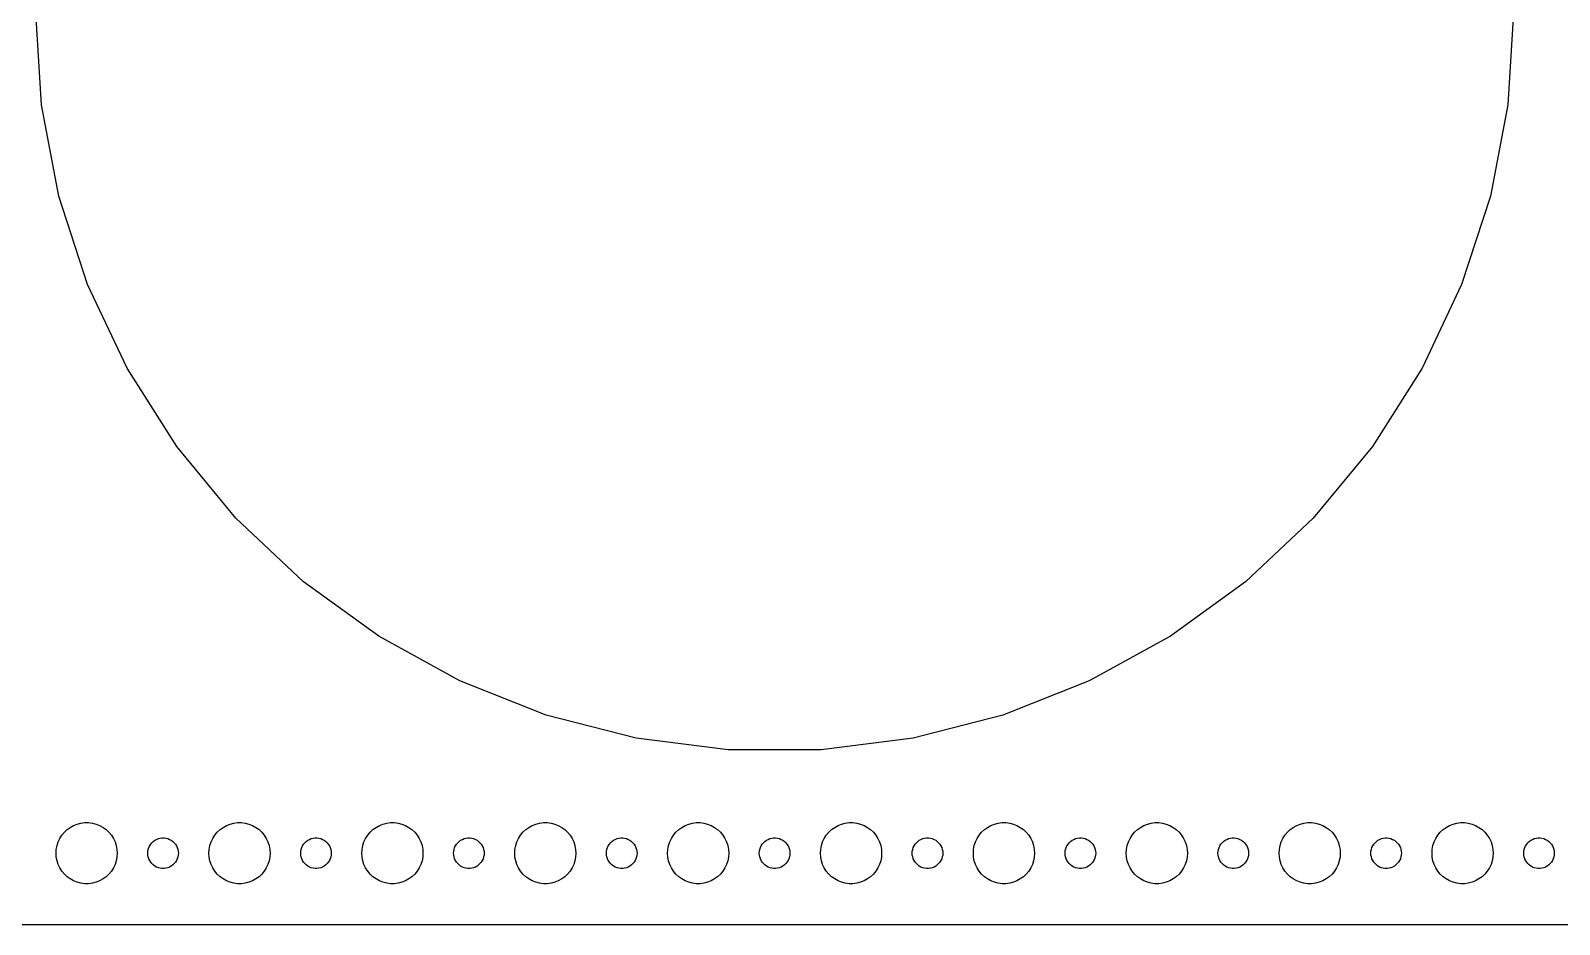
# Model space of a CAD drawing. Header units: metres. Extents: x -240 to 240, y -89 to 89.
# Drawn here: x -73 to 77, y -89.5 to -1.8 of the extents above; entities that cross this region are included whole.
import ezdxf

# ---------------------------------------------------------------- set-up
doc = ezdxf.new("R2010")
doc.units = ezdxf.units.M

msp = doc.modelspace()

# ---------------------------------------------------------------- linework, layer by layer
for p, q in [((-71.9283, -9.08665), (-72.5, 0)), ((72.5, 0), (71.9283, -9.08665)), ((-70.2223, -18.03), (-71.9283, -9.08665)), ((71.9283, -9.08665), (70.2223, -18.03)), ((-67.4088, -26.689), (-70.2223, -18.03)), ((70.2223, -18.03), (67.4088, -26.689)), ((-63.5322, -34.9271), (-67.4088, -26.689)), ((67.4088, -26.689), (63.5322, -34.9271)), ((-58.6537, -42.6144), (-63.5322, -34.9271)), ((63.5322, -34.9271), (58.6537, -42.6144)), ((-52.8502, -49.6297), (-58.6537, -42.6144)), ((58.6537, -42.6144), (52.8502, -49.6297)), ((-46.2132, -55.8622), (-52.8502, -49.6297)), ((52.8502, -49.6297), (46.2132, -55.8622)), ((-38.8474, -61.2138), (-46.2132, -55.8622)), ((46.2132, -55.8622), (38.8474, -61.2138)), ((-30.869, -65.6), (-38.8474, -61.2138)), ((38.8474, -61.2138), (30.869, -65.6)), ((-22.4037, -68.9516), (-30.869, -65.6)), ((30.869, -65.6), (22.4037, -68.9516)), ((-13.5851, -71.2158), (-22.4037, -68.9516)), ((22.4037, -68.9516), (13.5851, -71.2158)), ((-4.55231, -72.3569), (-13.5851, -71.2158)), ((13.5851, -71.2158), (4.55231, -72.3569)), ((4.55231, -72.3569), (-4.55231, -72.3569)), ((-70.1289, -81.0547), (-69.927, -80.7366)), ((-69.927, -80.7366), (-69.6869, -80.4464)), ((-69.6869, -80.4464), (-69.4123, -80.1885)), ((-69.4123, -80.1885), (-69.1075, -79.967)), ((-69.1075, -79.967), (-68.7773, -79.7855)), ((-68.7773, -79.7855), (-68.427, -79.6468)), ((-68.427, -79.6468), (-68.0621, -79.5531)), ((-68.0621, -79.5531), (-67.6884, -79.5059)), ((-67.6884, -79.5059), (-67.3116, -79.5059)), ((-67.3116, -79.5059), (-66.9379, -79.5531)), ((-66.9379, -79.5531), (-66.573, -79.6468)), ((-66.573, -79.6468), (-66.2227, -79.7855)), ((-66.2227, -79.7855), (-65.8925, -79.967)), ((-65.8925, -79.967), (-65.5877, -80.1885)), ((-65.5877, -80.1885), (-65.3131, -80.4464)), ((-65.3131, -80.4464), (-65.073, -80.7366)), ((-65.073, -80.7366), (-64.8711, -81.0547)), ((-55.1289, -81.0547), (-54.927, -80.7366)), ((-54.927, -80.7366), (-54.6869, -80.4464)), ((-54.6869, -80.4464), (-54.4123, -80.1885)), ((-54.4123, -80.1885), (-54.1075, -79.967)), ((-54.1075, -79.967), (-53.7773, -79.7855)), ((-53.7773, -79.7855), (-53.427, -79.6468)), ((-53.427, -79.6468), (-53.0621, -79.5531)), ((-53.0621, -79.5531), (-52.6884, -79.5059)), ((-52.6884, -79.5059), (-52.3116, -79.5059)), ((-52.3116, -79.5059), (-51.9379, -79.5531)), ((-51.9379, -79.5531), (-51.5729, -79.6468)), ((-51.5729, -79.6468), (-51.2227, -79.7855)), ((-51.2227, -79.7855), (-50.8925, -79.967)), ((-50.8925, -79.967), (-50.5877, -80.1885)), ((-50.5877, -80.1885), (-50.3131, -80.4464)), ((-50.3131, -80.4464), (-50.0729, -80.7366)), ((-50.0729, -80.7366), (-49.8711, -81.0547)), ((-40.1289, -81.0547), (-39.927, -80.7366)), ((-39.927, -80.7366), (-39.6869, -80.4464)), ((-39.6869, -80.4464), (-39.4123, -80.1885)), ((-39.4123, -80.1885), (-39.1075, -79.967)), ((-39.1075, -79.967), (-38.7773, -79.7855)), ((-38.7773, -79.7855), (-38.427, -79.6468)), ((-38.427, -79.6468), (-38.0621, -79.5531)), ((-38.0621, -79.5531), (-37.6884, -79.5059)), ((-37.6884, -79.5059), (-37.3116, -79.5059)), ((-37.3116, -79.5059), (-36.9379, -79.5531)), ((-36.9379, -79.5531), (-36.5729, -79.6468)), ((-36.5729, -79.6468), (-36.2227, -79.7855)), ((-36.2227, -79.7855), (-35.8925, -79.967)), ((-35.8925, -79.967), (-35.5877, -80.1885)), ((-35.5877, -80.1885), (-35.3131, -80.4464)), ((-35.3131, -80.4464), (-35.0729, -80.7366)), ((-35.0729, -80.7366), (-34.8711, -81.0547)), ((-25.1289, -81.0547), (-24.927, -80.7366)), ((-24.927, -80.7366), (-24.6869, -80.4464)), ((-24.6869, -80.4464), (-24.4123, -80.1885)), ((-24.4123, -80.1885), (-24.1075, -79.967)), ((-24.1075, -79.967), (-23.7773, -79.7855)), ((-23.7773, -79.7855), (-23.427, -79.6468)), ((-23.427, -79.6468), (-23.0621, -79.5531)), ((-23.0621, -79.5531), (-22.6884, -79.5059)), ((-22.6884, -79.5059), (-22.3116, -79.5059)), ((-22.3116, -79.5059), (-21.9379, -79.5531)), ((-21.9379, -79.5531), (-21.5729, -79.6468)), ((-21.5729, -79.6468), (-21.2227, -79.7855)), ((-21.2227, -79.7855), (-20.8925, -79.967)), ((-20.8925, -79.967), (-20.5877, -80.1885)), ((-20.5877, -80.1885), (-20.3131, -80.4464)), ((-20.3131, -80.4464), (-20.0729, -80.7366)), ((-20.0729, -80.7366), (-19.8711, -81.0547)), ((-10.1289, -81.0547), (-9.92705, -80.7366)), ((-9.92705, -80.7366), (-9.6869, -80.4464)), ((-9.6869, -80.4464), (-9.41226, -80.1885)), ((-9.41226, -80.1885), (-9.10747, -79.967)), ((-9.10747, -79.967), (-8.77733, -79.7855)), ((-8.77733, -79.7855), (-8.42705, -79.6468)), ((-8.42705, -79.6468), (-8.06213, -79.5531)), ((-8.06213, -79.5531), (-7.68837, -79.5059)), ((-7.68837, -79.5059), (-7.31161, -79.5059)), ((-7.31161, -79.5059), (-6.93785, -79.5531)), ((-6.93785, -79.5531), (-6.57294, -79.6468)), ((-6.57294, -79.6468), (-6.22266, -79.7855)), ((-6.22266, -79.7855), (-5.89252, -79.967)), ((-5.89252, -79.967), (-5.58772, -80.1885)), ((-5.58772, -80.1885), (-5.31308, -80.4464)), ((-5.31308, -80.4464), (-5.07294, -80.7366)), ((-5.07294, -80.7366), (-4.87108, -81.0547)), ((4.87108, -81.0547), (5.07294, -80.7366)), ((5.07294, -80.7366), (5.31308, -80.4464)), ((5.31308, -80.4464), (5.58772, -80.1885)), ((5.58772, -80.1885), (5.89252, -79.967)), ((5.89252, -79.967), (6.22266, -79.7855)), ((6.22266, -79.7855), (6.57294, -79.6468)), ((6.57294, -79.6468), (6.93785, -79.5531)), ((6.93785, -79.5531), (7.31161, -79.5059)), ((7.31161, -79.5059), (7.68837, -79.5059)), ((7.68837, -79.5059), (8.06213, -79.5531)), ((8.06213, -79.5531), (8.42705, -79.6468)), ((8.42705, -79.6468), (8.77733, -79.7855)), ((8.77733, -79.7855), (9.10747, -79.967)), ((9.10747, -79.967), (9.41226, -80.1885)), ((9.41226, -80.1885), (9.6869, -80.4464)), ((9.6869, -80.4464), (9.92705, -80.7366)), ((9.92705, -80.7366), (10.1289, -81.0547)), ((19.8711, -81.0547), (20.0729, -80.7366)), ((20.0729, -80.7366), (20.3131, -80.4464)), ((20.3131, -80.4464), (20.5877, -80.1885)), ((20.5877, -80.1885), (20.8925, -79.967)), ((20.8925, -79.967), (21.2227, -79.7855)), ((21.2227, -79.7855), (21.5729, -79.6468)), ((21.5729, -79.6468), (21.9379, -79.5531)), ((21.9379, -79.5531), (22.3116, -79.5059)), ((22.3116, -79.5059), (22.6884, -79.5059)), ((22.6884, -79.5059), (23.0621, -79.5531)), ((23.0621, -79.5531), (23.427, -79.6468)), ((23.427, -79.6468), (23.7773, -79.7855)), ((23.7773, -79.7855), (24.1075, -79.967)), ((24.1075, -79.967), (24.4123, -80.1885)), ((24.4123, -80.1885), (24.6869, -80.4464)), ((24.6869, -80.4464), (24.927, -80.7366)), ((24.927, -80.7366), (25.1289, -81.0547)), ((34.8711, -81.0547), (35.0729, -80.7366)), ((35.0729, -80.7366), (35.3131, -80.4464)), ((35.3131, -80.4464), (35.5877, -80.1885)), ((35.5877, -80.1885), (35.8925, -79.967)), ((35.8925, -79.967), (36.2227, -79.7855)), ((36.2227, -79.7855), (36.5729, -79.6468)), ((36.5729, -79.6468), (36.9379, -79.5531)), ((36.9379, -79.5531), (37.3116, -79.5059)), ((37.3116, -79.5059), (37.6884, -79.5059)), ((37.6884, -79.5059), (38.0621, -79.5531)), ((38.0621, -79.5531), (38.427, -79.6468)), ((38.427, -79.6468), (38.7773, -79.7855)), ((38.7773, -79.7855), (39.1075, -79.967)), ((39.1075, -79.967), (39.4123, -80.1885)), ((39.4123, -80.1885), (39.6869, -80.4464)), ((39.6869, -80.4464), (39.927, -80.7366)), ((39.927, -80.7366), (40.1289, -81.0547)), ((49.8711, -81.0547), (50.0729, -80.7366)), ((50.0729, -80.7366), (50.3131, -80.4464)), ((50.3131, -80.4464), (50.5877, -80.1885)), ((50.5877, -80.1885), (50.8925, -79.967)), ((50.8925, -79.967), (51.2227, -79.7855)), ((51.2227, -79.7855), (51.5729, -79.6468)), ((51.5729, -79.6468), (51.9379, -79.5531)), ((51.9379, -79.5531), (52.3116, -79.5059)), ((52.3116, -79.5059), (52.6884, -79.5059)), ((52.6884, -79.5059), (53.0621, -79.5531)), ((53.0621, -79.5531), (53.427, -79.6468)), ((53.427, -79.6468), (53.7773, -79.7855)), ((53.7773, -79.7855), (54.1075, -79.967)), ((54.1075, -79.967), (54.4123, -80.1885)), ((54.4123, -80.1885), (54.6869, -80.4464)), ((54.6869, -80.4464), (54.927, -80.7366)), ((54.927, -80.7366), (55.1289, -81.0547)), ((64.8711, -81.0547), (65.073, -80.7366)), ((65.073, -80.7366), (65.3131, -80.4464)), ((65.3131, -80.4464), (65.5877, -80.1885)), ((65.5877, -80.1885), (65.8925, -79.967)), ((65.8925, -79.967), (66.2227, -79.7855)), ((66.2227, -79.7855), (66.573, -79.6468)), ((66.573, -79.6468), (66.9379, -79.5531)), ((66.9379, -79.5531), (67.3116, -79.5059)), ((67.3116, -79.5059), (67.6884, -79.5059)), ((67.6884, -79.5059), (68.0621, -79.5531)), ((68.0621, -79.5531), (68.427, -79.6468)), ((68.427, -79.6468), (68.7773, -79.7855)), ((68.7773, -79.7855), (69.1075, -79.967)), ((69.1075, -79.967), (69.4123, -80.1885)), ((69.4123, -80.1885), (69.6869, -80.4464)), ((69.6869, -80.4464), (69.927, -80.7366)), ((69.927, -80.7366), (70.1289, -81.0547)), ((-70.5, -82.5), (-70.4763, -82.124)), ((-70.4763, -82.876), (-70.5, -82.5)), ((-70.4763, -82.124), (-70.4057, -81.7539)), ((-70.4057, -81.7539), (-70.2893, -81.3956)), ((-70.2893, -81.3956), (-70.1289, -81.0547)), ((-64.8711, -81.0547), (-64.7107, -81.3956)), ((-64.7107, -81.3956), (-64.5943, -81.7539)), ((-64.5943, -81.7539), (-64.5237, -82.124)), ((-64.5237, -82.124), (-64.5, -82.5)), ((-64.5, -82.5), (-64.5237, -82.876)), ((-61.5, -82.5), (-61.4882, -82.312)), ((-61.4882, -82.688), (-61.5, -82.5)), ((-61.4882, -82.312), (-61.4529, -82.127)), ((-61.4529, -82.127), (-61.3947, -81.9478)), ((-61.3947, -81.9478), (-61.3145, -81.7774)), ((-61.3145, -81.7774), (-61.2135, -81.6183)), ((-61.2135, -81.6183), (-61.0934, -81.4732)), ((-61.0934, -81.4732), (-60.9561, -81.3442)), ((-60.9561, -81.3442), (-60.8037, -81.2335)), ((-60.8037, -81.2335), (-60.6387, -81.1428)), ((-60.6387, -81.1428), (-60.4635, -81.0734)), ((-60.4635, -81.0734), (-60.2811, -81.0266)), ((-60.2811, -81.0266), (-60.0942, -81.003)), ((-60.0942, -81.003), (-59.9058, -81.003)), ((-59.9058, -81.003), (-59.7189, -81.0266)), ((-59.7189, -81.0266), (-59.5365, -81.0734)), ((-59.5365, -81.0734), (-59.3613, -81.1428)), ((-59.3613, -81.1428), (-59.1963, -81.2335)), ((-59.1963, -81.2335), (-59.0439, -81.3442)), ((-59.0439, -81.3442), (-58.9065, -81.4732)), ((-58.9065, -81.4732), (-58.7865, -81.6183)), ((-58.7865, -81.6183), (-58.6855, -81.7774)), ((-58.6855, -81.7774), (-58.6053, -81.9478)), ((-58.6053, -81.9478), (-58.5471, -82.127)), ((-58.5471, -82.127), (-58.5118, -82.312)), ((-58.5118, -82.312), (-58.5, -82.5)), ((-58.5, -82.5), (-58.5118, -82.688)), ((-55.5, -82.5), (-55.4763, -82.124)), ((-55.4763, -82.876), (-55.5, -82.5)), ((-55.4763, -82.124), (-55.4057, -81.7539)), ((-55.4057, -81.7539), (-55.2893, -81.3956)), ((-55.2893, -81.3956), (-55.1289, -81.0547)), ((-49.8711, -81.0547), (-49.7107, -81.3956)), ((-49.7107, -81.3956), (-49.5942, -81.7539)), ((-49.5942, -81.7539), (-49.5237, -82.124)), ((-49.5237, -82.124), (-49.5, -82.5)), ((-49.5, -82.5), (-49.5237, -82.876)), ((-46.5, -82.5), (-46.4882, -82.312)), ((-46.4882, -82.688), (-46.5, -82.5)), ((-46.4882, -82.312), (-46.4529, -82.127)), ((-46.4529, -82.127), (-46.3947, -81.9478)), ((-46.3947, -81.9478), (-46.3145, -81.7774)), ((-46.3145, -81.7774), (-46.2135, -81.6183)), ((-46.2135, -81.6183), (-46.0934, -81.4732)), ((-46.0934, -81.4732), (-45.9561, -81.3442)), ((-45.9561, -81.3442), (-45.8037, -81.2335)), ((-45.8037, -81.2335), (-45.6387, -81.1428)), ((-45.6387, -81.1428), (-45.4635, -81.0734)), ((-45.4635, -81.0734), (-45.2811, -81.0266)), ((-45.2811, -81.0266), (-45.0942, -81.003)), ((-45.0942, -81.003), (-44.9058, -81.003)), ((-44.9058, -81.003), (-44.7189, -81.0266)), ((-44.7189, -81.0266), (-44.5365, -81.0734)), ((-44.5365, -81.0734), (-44.3613, -81.1428)), ((-44.3613, -81.1428), (-44.1963, -81.2335)), ((-44.1963, -81.2335), (-44.0439, -81.3442)), ((-44.0439, -81.3442), (-43.9065, -81.4732)), ((-43.9065, -81.4732), (-43.7865, -81.6183)), ((-43.7865, -81.6183), (-43.6855, -81.7774)), ((-43.6855, -81.7774), (-43.6053, -81.9478)), ((-43.6053, -81.9478), (-43.5471, -82.127)), ((-43.5471, -82.127), (-43.5118, -82.312)), ((-43.5118, -82.312), (-43.5, -82.5)), ((-43.5, -82.5), (-43.5118, -82.688)), ((-40.5, -82.5), (-40.4763, -82.124)), ((-40.4763, -82.876), (-40.5, -82.5)), ((-40.4763, -82.124), (-40.4057, -81.7539)), ((-40.4057, -81.7539), (-40.2893, -81.3956)), ((-40.2893, -81.3956), (-40.1289, -81.0547)), ((-34.8711, -81.0547), (-34.7107, -81.3956)), ((-34.7107, -81.3956), (-34.5942, -81.7539)), ((-34.5942, -81.7539), (-34.5237, -82.124)), ((-34.5237, -82.124), (-34.5, -82.5)), ((-34.5, -82.5), (-34.5237, -82.876)), ((-31.5, -82.5), (-31.4882, -82.312)), ((-31.4882, -82.688), (-31.5, -82.5)), ((-31.4882, -82.312), (-31.4529, -82.127)), ((-31.4529, -82.127), (-31.3947, -81.9478)), ((-31.3947, -81.9478), (-31.3145, -81.7774)), ((-31.3145, -81.7774), (-31.2135, -81.6183)), ((-31.2135, -81.6183), (-31.0934, -81.4732)), ((-31.0934, -81.4732), (-30.9561, -81.3442)), ((-30.9561, -81.3442), (-30.8037, -81.2335)), ((-30.8037, -81.2335), (-30.6387, -81.1428)), ((-30.6387, -81.1428), (-30.4635, -81.0734)), ((-30.4635, -81.0734), (-30.2811, -81.0266)), ((-30.2811, -81.0266), (-30.0942, -81.003)), ((-30.0942, -81.003), (-29.9058, -81.003)), ((-29.9058, -81.003), (-29.7189, -81.0266)), ((-29.7189, -81.0266), (-29.5365, -81.0734)), ((-29.5365, -81.0734), (-29.3613, -81.1428)), ((-29.3613, -81.1428), (-29.1963, -81.2335)), ((-29.1963, -81.2335), (-29.0439, -81.3442)), ((-29.0439, -81.3442), (-28.9065, -81.4732)), ((-28.9065, -81.4732), (-28.7865, -81.6183)), ((-28.7865, -81.6183), (-28.6855, -81.7774)), ((-28.6855, -81.7774), (-28.6053, -81.9478)), ((-28.6053, -81.9478), (-28.5471, -82.127)), ((-28.5471, -82.127), (-28.5118, -82.312)), ((-28.5118, -82.312), (-28.5, -82.5)), ((-28.5, -82.5), (-28.5118, -82.688)), ((-25.5, -82.5), (-25.4763, -82.124)), ((-25.4763, -82.876), (-25.5, -82.5)), ((-25.4763, -82.124), (-25.4057, -81.7539)), ((-25.4057, -81.7539), (-25.2893, -81.3956)), ((-25.2893, -81.3956), (-25.1289, -81.0547)), ((-19.8711, -81.0547), (-19.7107, -81.3956)), ((-19.7107, -81.3956), (-19.5942, -81.7539)), ((-19.5942, -81.7539), (-19.5237, -82.124)), ((-19.5237, -82.124), (-19.5, -82.5)), ((-19.5, -82.5), (-19.5237, -82.876)), ((-16.5, -82.5), (-16.4882, -82.312)), ((-16.4882, -82.688), (-16.5, -82.5)), ((-16.4882, -82.312), (-16.4529, -82.127)), ((-16.4529, -82.127), (-16.3947, -81.9478)), ((-16.3947, -81.9478), (-16.3145, -81.7774)), ((-16.3145, -81.7774), (-16.2135, -81.6183)), ((-16.2135, -81.6183), (-16.0934, -81.4732)), ((-16.0934, -81.4732), (-15.9561, -81.3442)), ((-15.9561, -81.3442), (-15.8037, -81.2335)), ((-15.8037, -81.2335), (-15.6387, -81.1428)), ((-15.6387, -81.1428), (-15.4635, -81.0734)), ((-15.4635, -81.0734), (-15.2811, -81.0266)), ((-15.2811, -81.0266), (-15.0942, -81.003)), ((-15.0942, -81.003), (-14.9058, -81.003)), ((-14.9058, -81.003), (-14.7189, -81.0266)), ((-14.7189, -81.0266), (-14.5365, -81.0734)), ((-14.5365, -81.0734), (-14.3613, -81.1428)), ((-14.3613, -81.1428), (-14.1963, -81.2335)), ((-14.1963, -81.2335), (-14.0439, -81.3442)), ((-14.0439, -81.3442), (-13.9065, -81.4732)), ((-13.9065, -81.4732), (-13.7865, -81.6183)), ((-13.7865, -81.6183), (-13.6855, -81.7774)), ((-13.6855, -81.7774), (-13.6053, -81.9478)), ((-13.6053, -81.9478), (-13.5471, -82.127)), ((-13.5471, -82.127), (-13.5118, -82.312)), ((-13.5118, -82.312), (-13.5, -82.5)), ((-13.5, -82.5), (-13.5118, -82.688)), ((-10.5, -82.5), (-10.4763, -82.124)), ((-10.4763, -82.876), (-10.5, -82.5)), ((-10.4763, -82.124), (-10.4057, -81.7539)), ((-10.4057, -81.7539), (-10.2893, -81.3956)), ((-10.2893, -81.3956), (-10.1289, -81.0547)), ((-4.87108, -81.0547), (-4.71066, -81.3956)), ((-4.71066, -81.3956), (-4.59424, -81.7539)), ((-4.59424, -81.7539), (-4.52365, -82.124)), ((-4.52365, -82.124), (-4.5, -82.5)), ((-4.5, -82.5), (-4.52365, -82.876)), ((-1.5, -82.5), (-1.48816, -82.312)), ((-1.48816, -82.688), (-1.5, -82.5)), ((-1.48816, -82.312), (-1.45287, -82.127)), ((-1.45287, -82.127), (-1.39465, -81.9478)), ((-1.39465, -81.9478), (-1.31445, -81.7774)), ((-1.31445, -81.7774), (-1.21352, -81.6183)), ((-1.21352, -81.6183), (-1.09344, -81.4732)), ((-1.09344, -81.4732), (-0.95613, -81.3442)), ((-0.95613, -81.3442), (-0.80373, -81.2335)), ((-0.80373, -81.2335), (-0.63866, -81.1428)), ((-0.63866, -81.1428), (-0.46352, -81.0734)), ((-0.46352, -81.0734), (-0.28107, -81.0266)), ((-0.28107, -81.0266), (-0.09418, -81.003)), ((-0.09418, -81.003), (0.09418, -81.003)), ((0.09418, -81.003), (0.28107, -81.0266)), ((0.28107, -81.0266), (0.46352, -81.0734)), ((0.46352, -81.0734), (0.63866, -81.1428)), ((0.63866, -81.1428), (0.80373, -81.2335)), ((0.80373, -81.2335), (0.95613, -81.3442)), ((0.95613, -81.3442), (1.09344, -81.4732)), ((1.09344, -81.4732), (1.21352, -81.6183)), ((1.21352, -81.6183), (1.31445, -81.7774)), ((1.31445, -81.7774), (1.39465, -81.9478)), ((1.39465, -81.9478), (1.45287, -82.127)), ((1.45287, -82.127), (1.48816, -82.312)), ((1.48816, -82.312), (1.5, -82.5)), ((1.5, -82.5), (1.48816, -82.688)), ((4.5, -82.5), (4.52365, -82.124)), ((4.52365, -82.876), (4.5, -82.5)), ((4.52365, -82.124), (4.59424, -81.7539)), ((4.59424, -81.7539), (4.71066, -81.3956)), ((4.71066, -81.3956), (4.87108, -81.0547)), ((10.1289, -81.0547), (10.2893, -81.3956)), ((10.2893, -81.3956), (10.4057, -81.7539)), ((10.4057, -81.7539), (10.4763, -82.124)), ((10.4763, -82.124), (10.5, -82.5)), ((10.5, -82.5), (10.4763, -82.876)), ((13.5, -82.5), (13.5118, -82.312)), ((13.5118, -82.688), (13.5, -82.5)), ((13.5118, -82.312), (13.5471, -82.127)), ((13.5471, -82.127), (13.6053, -81.9478)), ((13.6053, -81.9478), (13.6855, -81.7774)), ((13.6855, -81.7774), (13.7865, -81.6183)), ((13.7865, -81.6183), (13.9065, -81.4732)), ((13.9065, -81.4732), (14.0439, -81.3442)), ((14.0439, -81.3442), (14.1963, -81.2335)), ((14.1963, -81.2335), (14.3613, -81.1428)), ((14.3613, -81.1428), (14.5365, -81.0734)), ((14.5365, -81.0734), (14.7189, -81.0266)), ((14.7189, -81.0266), (14.9058, -81.003)), ((14.9058, -81.003), (15.0942, -81.003)), ((15.0942, -81.003), (15.2811, -81.0266)), ((15.2811, -81.0266), (15.4635, -81.0734)), ((15.4635, -81.0734), (15.6387, -81.1428)), ((15.6387, -81.1428), (15.8037, -81.2335)), ((15.8037, -81.2335), (15.9561, -81.3442)), ((15.9561, -81.3442), (16.0934, -81.4732)), ((16.0934, -81.4732), (16.2135, -81.6183)), ((16.2135, -81.6183), (16.3145, -81.7774)), ((16.3145, -81.7774), (16.3947, -81.9478)), ((16.3947, -81.9478), (16.4529, -82.127)), ((16.4529, -82.127), (16.4882, -82.312)), ((16.4882, -82.312), (16.5, -82.5)), ((16.5, -82.5), (16.4882, -82.688)), ((19.5, -82.5), (19.5237, -82.124)), ((19.5237, -82.876), (19.5, -82.5)), ((19.5237, -82.124), (19.5942, -81.7539)), ((19.5942, -81.7539), (19.7107, -81.3956)), ((19.7107, -81.3956), (19.8711, -81.0547)), ((25.1289, -81.0547), (25.2893, -81.3956)), ((25.2893, -81.3956), (25.4057, -81.7539)), ((25.4057, -81.7539), (25.4763, -82.124)), ((25.4763, -82.124), (25.5, -82.5)), ((25.5, -82.5), (25.4763, -82.876)), ((28.5, -82.5), (28.5118, -82.312)), ((28.5118, -82.688), (28.5, -82.5)), ((28.5118, -82.312), (28.5471, -82.127)), ((28.5471, -82.127), (28.6053, -81.9478)), ((28.6053, -81.9478), (28.6855, -81.7774)), ((28.6855, -81.7774), (28.7865, -81.6183)), ((28.7865, -81.6183), (28.9065, -81.4732)), ((28.9065, -81.4732), (29.0439, -81.3442)), ((29.0439, -81.3442), (29.1963, -81.2335)), ((29.1963, -81.2335), (29.3613, -81.1428)), ((29.3613, -81.1428), (29.5365, -81.0734)), ((29.5365, -81.0734), (29.7189, -81.0266)), ((29.7189, -81.0266), (29.9058, -81.003)), ((29.9058, -81.003), (30.0942, -81.003)), ((30.0942, -81.003), (30.2811, -81.0266)), ((30.2811, -81.0266), (30.4635, -81.0734)), ((30.4635, -81.0734), (30.6387, -81.1428)), ((30.6387, -81.1428), (30.8037, -81.2335)), ((30.8037, -81.2335), (30.9561, -81.3442)), ((30.9561, -81.3442), (31.0934, -81.4732)), ((31.0934, -81.4732), (31.2135, -81.6183)), ((31.2135, -81.6183), (31.3145, -81.7774)), ((31.3145, -81.7774), (31.3947, -81.9478)), ((31.3947, -81.9478), (31.4529, -82.127)), ((31.4529, -82.127), (31.4882, -82.312)), ((31.4882, -82.312), (31.5, -82.5)), ((31.5, -82.5), (31.4882, -82.688)), ((34.5, -82.5), (34.5237, -82.124)), ((34.5237, -82.876), (34.5, -82.5)), ((34.5237, -82.124), (34.5942, -81.7539)), ((34.5942, -81.7539), (34.7107, -81.3956)), ((34.7107, -81.3956), (34.8711, -81.0547)), ((40.1289, -81.0547), (40.2893, -81.3956)), ((40.2893, -81.3956), (40.4057, -81.7539)), ((40.4057, -81.7539), (40.4763, -82.124)), ((40.4763, -82.124), (40.5, -82.5)), ((40.5, -82.5), (40.4763, -82.876)), ((43.5, -82.5), (43.5118, -82.312)), ((43.5118, -82.688), (43.5, -82.5)), ((43.5118, -82.312), (43.5471, -82.127)), ((43.5471, -82.127), (43.6053, -81.9478)), ((43.6053, -81.9478), (43.6855, -81.7774)), ((43.6855, -81.7774), (43.7865, -81.6183)), ((43.7865, -81.6183), (43.9065, -81.4732)), ((43.9065, -81.4732), (44.0439, -81.3442)), ((44.0439, -81.3442), (44.1963, -81.2335)), ((44.1963, -81.2335), (44.3613, -81.1428)), ((44.3613, -81.1428), (44.5365, -81.0734)), ((44.5365, -81.0734), (44.7189, -81.0266)), ((44.7189, -81.0266), (44.9058, -81.003)), ((44.9058, -81.003), (45.0942, -81.003)), ((45.0942, -81.003), (45.2811, -81.0266)), ((45.2811, -81.0266), (45.4635, -81.0734)), ((45.4635, -81.0734), (45.6387, -81.1428)), ((45.6387, -81.1428), (45.8037, -81.2335)), ((45.8037, -81.2335), (45.9561, -81.3442)), ((45.9561, -81.3442), (46.0934, -81.4732)), ((46.0934, -81.4732), (46.2135, -81.6183)), ((46.2135, -81.6183), (46.3145, -81.7774)), ((46.3145, -81.7774), (46.3947, -81.9478)), ((46.3947, -81.9478), (46.4529, -82.127)), ((46.4529, -82.127), (46.4882, -82.312)), ((46.4882, -82.312), (46.5, -82.5)), ((46.5, -82.5), (46.4882, -82.688)), ((49.5, -82.5), (49.5237, -82.124)), ((49.5237, -82.876), (49.5, -82.5)), ((49.5237, -82.124), (49.5942, -81.7539)), ((49.5942, -81.7539), (49.7107, -81.3956)), ((49.7107, -81.3956), (49.8711, -81.0547)), ((55.1289, -81.0547), (55.2893, -81.3956)), ((55.2893, -81.3956), (55.4057, -81.7539)), ((55.4057, -81.7539), (55.4763, -82.124)), ((55.4763, -82.124), (55.5, -82.5)), ((55.5, -82.5), (55.4763, -82.876)), ((58.5, -82.5), (58.5118, -82.312)), ((58.5118, -82.688), (58.5, -82.5)), ((58.5118, -82.312), (58.5471, -82.127)), ((58.5471, -82.127), (58.6053, -81.9478)), ((58.6053, -81.9478), (58.6855, -81.7774)), ((58.6855, -81.7774), (58.7865, -81.6183)), ((58.7865, -81.6183), (58.9065, -81.4732)), ((58.9065, -81.4732), (59.0439, -81.3442)), ((59.0439, -81.3442), (59.1963, -81.2335)), ((59.1963, -81.2335), (59.3613, -81.1428)), ((59.3613, -81.1428), (59.5365, -81.0734)), ((59.5365, -81.0734), (59.7189, -81.0266)), ((59.7189, -81.0266), (59.9058, -81.003)), ((59.9058, -81.003), (60.0942, -81.003)), ((60.0942, -81.003), (60.2811, -81.0266)), ((60.2811, -81.0266), (60.4635, -81.0734)), ((60.4635, -81.0734), (60.6387, -81.1428)), ((60.6387, -81.1428), (60.8037, -81.2335)), ((60.8037, -81.2335), (60.9561, -81.3442)), ((60.9561, -81.3442), (61.0934, -81.4732)), ((61.0934, -81.4732), (61.2135, -81.6183)), ((61.2135, -81.6183), (61.3145, -81.7774)), ((61.3145, -81.7774), (61.3947, -81.9478)), ((61.3947, -81.9478), (61.4529, -82.127)), ((61.4529, -82.127), (61.4882, -82.312)), ((61.4882, -82.312), (61.5, -82.5)), ((61.5, -82.5), (61.4882, -82.688)), ((64.5, -82.5), (64.5237, -82.124)), ((64.5237, -82.876), (64.5, -82.5)), ((64.5237, -82.124), (64.5943, -81.7539)), ((64.5943, -81.7539), (64.7107, -81.3956)), ((64.7107, -81.3956), (64.8711, -81.0547)), ((70.1289, -81.0547), (70.2893, -81.3956)), ((70.2893, -81.3956), (70.4057, -81.7539)), ((70.4057, -81.7539), (70.4763, -82.124)), ((70.4763, -82.124), (70.5, -82.5)), ((70.5, -82.5), (70.4763, -82.876)), ((73.5, -82.5), (73.5118, -82.312)), ((73.5118, -82.688), (73.5, -82.5)), ((73.5118, -82.312), (73.5471, -82.127)), ((73.5471, -82.127), (73.6053, -81.9478)), ((73.6053, -81.9478), (73.6855, -81.7774)), ((73.6855, -81.7774), (73.7865, -81.6183)), ((73.7865, -81.6183), (73.9065, -81.4732)), ((73.9065, -81.4732), (74.0439, -81.3442)), ((74.0439, -81.3442), (74.1963, -81.2335)), ((74.1963, -81.2335), (74.3613, -81.1428)), ((74.3613, -81.1428), (74.5365, -81.0734)), ((74.5365, -81.0734), (74.7189, -81.0266)), ((74.7189, -81.0266), (74.9058, -81.003)), ((74.9058, -81.003), (75.0942, -81.003)), ((75.0942, -81.003), (75.2811, -81.0266)), ((75.2811, -81.0266), (75.4635, -81.0734)), ((75.4635, -81.0734), (75.6387, -81.1428)), ((75.6387, -81.1428), (75.8037, -81.2335)), ((75.8037, -81.2335), (75.9561, -81.3442)), ((75.9561, -81.3442), (76.0934, -81.4732)), ((76.0934, -81.4732), (76.2135, -81.6183)), ((76.2135, -81.6183), (76.3145, -81.7774)), ((76.3145, -81.7774), (76.3947, -81.9478)), ((76.3947, -81.9478), (76.4529, -82.127)), ((76.4529, -82.127), (76.4882, -82.312)), ((76.4882, -82.312), (76.5, -82.5)), ((76.5, -82.5), (76.4882, -82.688)), ((-70.4057, -83.2461), (-70.4763, -82.876)), ((-70.2893, -83.6044), (-70.4057, -83.2461)), ((-70.1289, -83.9453), (-70.2893, -83.6044)), ((-69.927, -84.2634), (-70.1289, -83.9453)), ((-64.8711, -83.9453), (-65.073, -84.2634)), ((-64.7107, -83.6044), (-64.8711, -83.9453)), ((-64.5943, -83.2461), (-64.7107, -83.6044)), ((-64.5237, -82.876), (-64.5943, -83.2461)), ((-61.4529, -82.873), (-61.4882, -82.688)), ((-61.3947, -83.0522), (-61.4529, -82.873)), ((-61.3145, -83.2226), (-61.3947, -83.0522)), ((-61.2135, -83.3817), (-61.3145, -83.2226)), ((-61.0934, -83.5268), (-61.2135, -83.3817)), ((-60.9561, -83.6558), (-61.0934, -83.5268)), ((-60.8037, -83.7665), (-60.9561, -83.6558)), ((-60.6387, -83.8572), (-60.8037, -83.7665)), ((-60.4635, -83.9266), (-60.6387, -83.8572)), ((-60.2811, -83.9734), (-60.4635, -83.9266)), ((-60.0942, -83.997), (-60.2811, -83.9734)), ((-59.9058, -83.997), (-60.0942, -83.997)), ((-59.7189, -83.9734), (-59.9058, -83.997)), ((-59.5365, -83.9266), (-59.7189, -83.9734)), ((-59.3613, -83.8572), (-59.5365, -83.9266)), ((-59.1963, -83.7665), (-59.3613, -83.8572)), ((-59.0439, -83.6558), (-59.1963, -83.7665)), ((-58.9065, -83.5268), (-59.0439, -83.6558)), ((-58.7865, -83.3817), (-58.9065, -83.5268)), ((-58.6855, -83.2226), (-58.7865, -83.3817)), ((-58.6053, -83.0522), (-58.6855, -83.2226)), ((-58.5471, -82.873), (-58.6053, -83.0522)), ((-58.5118, -82.688), (-58.5471, -82.873)), ((-55.4057, -83.2461), (-55.4763, -82.876)), ((-55.2893, -83.6044), (-55.4057, -83.2461)), ((-55.1289, -83.9453), (-55.2893, -83.6044)), ((-54.927, -84.2634), (-55.1289, -83.9453)), ((-49.8711, -83.9453), (-50.0729, -84.2634)), ((-49.7107, -83.6044), (-49.8711, -83.9453)), ((-49.5942, -83.2461), (-49.7107, -83.6044)), ((-49.5237, -82.876), (-49.5942, -83.2461)), ((-46.4529, -82.873), (-46.4882, -82.688)), ((-46.3947, -83.0522), (-46.4529, -82.873)), ((-46.3145, -83.2226), (-46.3947, -83.0522)), ((-46.2135, -83.3817), (-46.3145, -83.2226)), ((-46.0934, -83.5268), (-46.2135, -83.3817)), ((-45.9561, -83.6558), (-46.0934, -83.5268)), ((-45.8037, -83.7665), (-45.9561, -83.6558)), ((-45.6387, -83.8572), (-45.8037, -83.7665)), ((-45.4635, -83.9266), (-45.6387, -83.8572)), ((-45.2811, -83.9734), (-45.4635, -83.9266)), ((-45.0942, -83.997), (-45.2811, -83.9734)), ((-44.9058, -83.997), (-45.0942, -83.997)), ((-44.7189, -83.9734), (-44.9058, -83.997)), ((-44.5365, -83.9266), (-44.7189, -83.9734)), ((-44.3613, -83.8572), (-44.5365, -83.9266)), ((-44.1963, -83.7665), (-44.3613, -83.8572)), ((-44.0439, -83.6558), (-44.1963, -83.7665)), ((-43.9065, -83.5268), (-44.0439, -83.6558)), ((-43.7865, -83.3817), (-43.9065, -83.5268)), ((-43.6855, -83.2226), (-43.7865, -83.3817)), ((-43.6053, -83.0522), (-43.6855, -83.2226)), ((-43.5471, -82.873), (-43.6053, -83.0522)), ((-43.5118, -82.688), (-43.5471, -82.873)), ((-40.4057, -83.2461), (-40.4763, -82.876)), ((-40.2893, -83.6044), (-40.4057, -83.2461)), ((-40.1289, -83.9453), (-40.2893, -83.6044)), ((-39.927, -84.2634), (-40.1289, -83.9453)), ((-34.8711, -83.9453), (-35.0729, -84.2634)), ((-34.7107, -83.6044), (-34.8711, -83.9453)), ((-34.5942, -83.2461), (-34.7107, -83.6044)), ((-34.5237, -82.876), (-34.5942, -83.2461)), ((-31.4529, -82.873), (-31.4882, -82.688)), ((-31.3947, -83.0522), (-31.4529, -82.873)), ((-31.3145, -83.2226), (-31.3947, -83.0522)), ((-31.2135, -83.3817), (-31.3145, -83.2226)), ((-31.0934, -83.5268), (-31.2135, -83.3817)), ((-30.9561, -83.6558), (-31.0934, -83.5268)), ((-30.8037, -83.7665), (-30.9561, -83.6558)), ((-30.6387, -83.8572), (-30.8037, -83.7665)), ((-30.4635, -83.9266), (-30.6387, -83.8572)), ((-30.2811, -83.9734), (-30.4635, -83.9266)), ((-30.0942, -83.997), (-30.2811, -83.9734)), ((-29.9058, -83.997), (-30.0942, -83.997)), ((-29.7189, -83.9734), (-29.9058, -83.997)), ((-29.5365, -83.9266), (-29.7189, -83.9734)), ((-29.3613, -83.8572), (-29.5365, -83.9266)), ((-29.1963, -83.7665), (-29.3613, -83.8572)), ((-29.0439, -83.6558), (-29.1963, -83.7665)), ((-28.9065, -83.5268), (-29.0439, -83.6558)), ((-28.7865, -83.3817), (-28.9065, -83.5268)), ((-28.6855, -83.2226), (-28.7865, -83.3817)), ((-28.6053, -83.0522), (-28.6855, -83.2226)), ((-28.5471, -82.873), (-28.6053, -83.0522)), ((-28.5118, -82.688), (-28.5471, -82.873)), ((-25.4057, -83.2461), (-25.4763, -82.876)), ((-25.2893, -83.6044), (-25.4057, -83.2461)), ((-25.1289, -83.9453), (-25.2893, -83.6044)), ((-24.927, -84.2634), (-25.1289, -83.9453)), ((-19.8711, -83.9453), (-20.0729, -84.2634)), ((-19.7107, -83.6044), (-19.8711, -83.9453)), ((-19.5942, -83.2461), (-19.7107, -83.6044)), ((-19.5237, -82.876), (-19.5942, -83.2461)), ((-16.4529, -82.873), (-16.4882, -82.688)), ((-16.3947, -83.0522), (-16.4529, -82.873)), ((-16.3145, -83.2226), (-16.3947, -83.0522)), ((-16.2135, -83.3817), (-16.3145, -83.2226)), ((-16.0934, -83.5268), (-16.2135, -83.3817)), ((-15.9561, -83.6558), (-16.0934, -83.5268)), ((-15.8037, -83.7665), (-15.9561, -83.6558)), ((-15.6387, -83.8572), (-15.8037, -83.7665)), ((-15.4635, -83.9266), (-15.6387, -83.8572)), ((-15.2811, -83.9734), (-15.4635, -83.9266)), ((-15.0942, -83.997), (-15.2811, -83.9734)), ((-14.9058, -83.997), (-15.0942, -83.997)), ((-14.7189, -83.9734), (-14.9058, -83.997)), ((-14.5365, -83.9266), (-14.7189, -83.9734)), ((-14.3613, -83.8572), (-14.5365, -83.9266)), ((-14.1963, -83.7665), (-14.3613, -83.8572)), ((-14.0439, -83.6558), (-14.1963, -83.7665)), ((-13.9065, -83.5268), (-14.0439, -83.6558)), ((-13.7865, -83.3817), (-13.9065, -83.5268)), ((-13.6855, -83.2226), (-13.7865, -83.3817)), ((-13.6053, -83.0522), (-13.6855, -83.2226)), ((-13.5471, -82.873), (-13.6053, -83.0522)), ((-13.5118, -82.688), (-13.5471, -82.873)), ((-10.4057, -83.2461), (-10.4763, -82.876)), ((-10.2893, -83.6044), (-10.4057, -83.2461)), ((-10.1289, -83.9453), (-10.2893, -83.6044)), ((-9.92705, -84.2634), (-10.1289, -83.9453)), ((-4.87108, -83.9453), (-5.07294, -84.2634)), ((-4.71066, -83.6044), (-4.87108, -83.9453)), ((-4.59424, -83.2461), (-4.71066, -83.6044)), ((-4.52365, -82.876), (-4.59424, -83.2461)), ((-1.45287, -82.873), (-1.48816, -82.688)), ((-1.39465, -83.0522), (-1.45287, -82.873)), ((-1.31445, -83.2226), (-1.39465, -83.0522)), ((-1.21352, -83.3817), (-1.31445, -83.2226)), ((-1.09344, -83.5268), (-1.21352, -83.3817)), ((-0.95613, -83.6558), (-1.09344, -83.5268)), ((-0.80373, -83.7665), (-0.95613, -83.6558)), ((-0.63866, -83.8572), (-0.80373, -83.7665)), ((-0.46352, -83.9266), (-0.63866, -83.8572)), ((-0.28107, -83.9734), (-0.46352, -83.9266)), ((-0.09418, -83.997), (-0.28107, -83.9734)), ((0.09418, -83.997), (-0.09418, -83.997)), ((0.28107, -83.9734), (0.09418, -83.997)), ((0.46352, -83.9266), (0.28107, -83.9734)), ((0.63866, -83.8572), (0.46352, -83.9266)), ((0.80373, -83.7665), (0.63866, -83.8572)), ((0.95613, -83.6558), (0.80373, -83.7665)), ((1.09344, -83.5268), (0.95613, -83.6558)), ((1.21352, -83.3817), (1.09344, -83.5268)), ((1.31445, -83.2226), (1.21352, -83.3817)), ((1.39465, -83.0522), (1.31445, -83.2226)), ((1.45287, -82.873), (1.39465, -83.0522)), ((1.48816, -82.688), (1.45287, -82.873)), ((4.59424, -83.2461), (4.52365, -82.876)), ((4.71066, -83.6044), (4.59424, -83.2461)), ((4.87108, -83.9453), (4.71066, -83.6044)), ((5.07294, -84.2634), (4.87108, -83.9453)), ((10.1289, -83.9453), (9.92705, -84.2634)), ((10.2893, -83.6044), (10.1289, -83.9453)), ((10.4057, -83.2461), (10.2893, -83.6044)), ((10.4763, -82.876), (10.4057, -83.2461)), ((13.5471, -82.873), (13.5118, -82.688)), ((13.6053, -83.0522), (13.5471, -82.873)), ((13.6855, -83.2226), (13.6053, -83.0522)), ((13.7865, -83.3817), (13.6855, -83.2226)), ((13.9065, -83.5268), (13.7865, -83.3817)), ((14.0439, -83.6558), (13.9065, -83.5268)), ((14.1963, -83.7665), (14.0439, -83.6558)), ((14.3613, -83.8572), (14.1963, -83.7665)), ((14.5365, -83.9266), (14.3613, -83.8572)), ((14.7189, -83.9734), (14.5365, -83.9266)), ((14.9058, -83.997), (14.7189, -83.9734)), ((15.0942, -83.997), (14.9058, -83.997)), ((15.2811, -83.9734), (15.0942, -83.997)), ((15.4635, -83.9266), (15.2811, -83.9734)), ((15.6387, -83.8572), (15.4635, -83.9266)), ((15.8037, -83.7665), (15.6387, -83.8572)), ((15.9561, -83.6558), (15.8037, -83.7665)), ((16.0934, -83.5268), (15.9561, -83.6558)), ((16.2135, -83.3817), (16.0934, -83.5268)), ((16.3145, -83.2226), (16.2135, -83.3817)), ((16.3947, -83.0522), (16.3145, -83.2226)), ((16.4529, -82.873), (16.3947, -83.0522)), ((16.4882, -82.688), (16.4529, -82.873)), ((19.5942, -83.2461), (19.5237, -82.876)), ((19.7107, -83.6044), (19.5942, -83.2461)), ((19.8711, -83.9453), (19.7107, -83.6044)), ((20.0729, -84.2634), (19.8711, -83.9453)), ((25.1289, -83.9453), (24.927, -84.2634)), ((25.2893, -83.6044), (25.1289, -83.9453)), ((25.4057, -83.2461), (25.2893, -83.6044)), ((25.4763, -82.876), (25.4057, -83.2461)), ((28.5471, -82.873), (28.5118, -82.688)), ((28.6053, -83.0522), (28.5471, -82.873)), ((28.6855, -83.2226), (28.6053, -83.0522)), ((28.7865, -83.3817), (28.6855, -83.2226)), ((28.9065, -83.5268), (28.7865, -83.3817)), ((29.0439, -83.6558), (28.9065, -83.5268)), ((29.1963, -83.7665), (29.0439, -83.6558)), ((29.3613, -83.8572), (29.1963, -83.7665)), ((29.5365, -83.9266), (29.3613, -83.8572)), ((29.7189, -83.9734), (29.5365, -83.9266)), ((29.9058, -83.997), (29.7189, -83.9734)), ((30.0942, -83.997), (29.9058, -83.997)), ((30.2811, -83.9734), (30.0942, -83.997)), ((30.4635, -83.9266), (30.2811, -83.9734)), ((30.6387, -83.8572), (30.4635, -83.9266)), ((30.8037, -83.7665), (30.6387, -83.8572)), ((30.9561, -83.6558), (30.8037, -83.7665)), ((31.0934, -83.5268), (30.9561, -83.6558)), ((31.2135, -83.3817), (31.0934, -83.5268)), ((31.3145, -83.2226), (31.2135, -83.3817)), ((31.3947, -83.0522), (31.3145, -83.2226)), ((31.4529, -82.873), (31.3947, -83.0522)), ((31.4882, -82.688), (31.4529, -82.873)), ((34.5942, -83.2461), (34.5237, -82.876)), ((34.7107, -83.6044), (34.5942, -83.2461)), ((34.8711, -83.9453), (34.7107, -83.6044)), ((35.0729, -84.2634), (34.8711, -83.9453)), ((40.1289, -83.9453), (39.927, -84.2634)), ((40.2893, -83.6044), (40.1289, -83.9453)), ((40.4057, -83.2461), (40.2893, -83.6044)), ((40.4763, -82.876), (40.4057, -83.2461)), ((43.5471, -82.873), (43.5118, -82.688)), ((43.6053, -83.0522), (43.5471, -82.873)), ((43.6855, -83.2226), (43.6053, -83.0522)), ((43.7865, -83.3817), (43.6855, -83.2226)), ((43.9065, -83.5268), (43.7865, -83.3817)), ((44.0439, -83.6558), (43.9065, -83.5268)), ((44.1963, -83.7665), (44.0439, -83.6558)), ((44.3613, -83.8572), (44.1963, -83.7665)), ((44.5365, -83.9266), (44.3613, -83.8572)), ((44.7189, -83.9734), (44.5365, -83.9266)), ((44.9058, -83.997), (44.7189, -83.9734)), ((45.0942, -83.997), (44.9058, -83.997)), ((45.2811, -83.9734), (45.0942, -83.997)), ((45.4635, -83.9266), (45.2811, -83.9734)), ((45.6387, -83.8572), (45.4635, -83.9266)), ((45.8037, -83.7665), (45.6387, -83.8572)), ((45.9561, -83.6558), (45.8037, -83.7665)), ((46.0934, -83.5268), (45.9561, -83.6558)), ((46.2135, -83.3817), (46.0934, -83.5268)), ((46.3145, -83.2226), (46.2135, -83.3817)), ((46.3947, -83.0522), (46.3145, -83.2226)), ((46.4529, -82.873), (46.3947, -83.0522)), ((46.4882, -82.688), (46.4529, -82.873)), ((49.5942, -83.2461), (49.5237, -82.876)), ((49.7107, -83.6044), (49.5942, -83.2461)), ((49.8711, -83.9453), (49.7107, -83.6044)), ((50.0729, -84.2634), (49.8711, -83.9453)), ((55.1289, -83.9453), (54.927, -84.2634)), ((55.2893, -83.6044), (55.1289, -83.9453)), ((55.4057, -83.2461), (55.2893, -83.6044)), ((55.4763, -82.876), (55.4057, -83.2461)), ((58.5471, -82.873), (58.5118, -82.688)), ((58.6053, -83.0522), (58.5471, -82.873)), ((58.6855, -83.2226), (58.6053, -83.0522)), ((58.7865, -83.3817), (58.6855, -83.2226)), ((58.9065, -83.5268), (58.7865, -83.3817)), ((59.0439, -83.6558), (58.9065, -83.5268)), ((59.1963, -83.7665), (59.0439, -83.6558)), ((59.3613, -83.8572), (59.1963, -83.7665)), ((59.5365, -83.9266), (59.3613, -83.8572)), ((59.7189, -83.9734), (59.5365, -83.9266)), ((59.9058, -83.997), (59.7189, -83.9734)), ((60.0942, -83.997), (59.9058, -83.997)), ((60.2811, -83.9734), (60.0942, -83.997)), ((60.4635, -83.9266), (60.2811, -83.9734)), ((60.6387, -83.8572), (60.4635, -83.9266)), ((60.8037, -83.7665), (60.6387, -83.8572)), ((60.9561, -83.6558), (60.8037, -83.7665)), ((61.0934, -83.5268), (60.9561, -83.6558)), ((61.2135, -83.3817), (61.0934, -83.5268)), ((61.3145, -83.2226), (61.2135, -83.3817)), ((61.3947, -83.0522), (61.3145, -83.2226)), ((61.4529, -82.873), (61.3947, -83.0522)), ((61.4882, -82.688), (61.4529, -82.873)), ((64.5943, -83.2461), (64.5237, -82.876)), ((64.7107, -83.6044), (64.5943, -83.2461)), ((64.8711, -83.9453), (64.7107, -83.6044)), ((65.073, -84.2634), (64.8711, -83.9453)), ((70.1289, -83.9453), (69.927, -84.2634)), ((70.2893, -83.6044), (70.1289, -83.9453)), ((70.4057, -83.2461), (70.2893, -83.6044)), ((70.4763, -82.876), (70.4057, -83.2461)), ((73.5471, -82.873), (73.5118, -82.688)), ((73.6053, -83.0522), (73.5471, -82.873)), ((73.6855, -83.2226), (73.6053, -83.0522)), ((73.7865, -83.3817), (73.6855, -83.2226)), ((73.9065, -83.5268), (73.7865, -83.3817)), ((74.0439, -83.6558), (73.9065, -83.5268)), ((74.1963, -83.7665), (74.0439, -83.6558)), ((74.3613, -83.8572), (74.1963, -83.7665)), ((74.5365, -83.9266), (74.3613, -83.8572)), ((74.7189, -83.9734), (74.5365, -83.9266)), ((74.9058, -83.997), (74.7189, -83.9734)), ((75.0942, -83.997), (74.9058, -83.997)), ((75.2811, -83.9734), (75.0942, -83.997)), ((75.4635, -83.9266), (75.2811, -83.9734)), ((75.6387, -83.8572), (75.4635, -83.9266)), ((75.8037, -83.7665), (75.6387, -83.8572)), ((75.9561, -83.6558), (75.8037, -83.7665)), ((76.0934, -83.5268), (75.9561, -83.6558)), ((76.2135, -83.3817), (76.0934, -83.5268)), ((76.3145, -83.2226), (76.2135, -83.3817)), ((76.3947, -83.0522), (76.3145, -83.2226)), ((76.4529, -82.873), (76.3947, -83.0522)), ((76.4882, -82.688), (76.4529, -82.873)), ((-69.6869, -84.5536), (-69.927, -84.2634)), ((-69.4123, -84.8115), (-69.6869, -84.5536)), ((-69.1075, -85.033), (-69.4123, -84.8115)), ((-68.7773, -85.2145), (-69.1075, -85.033)), ((-68.427, -85.3532), (-68.7773, -85.2145)), ((-68.0621, -85.4469), (-68.427, -85.3532)), ((-67.6884, -85.4941), (-68.0621, -85.4469)), ((-67.3116, -85.4941), (-67.6884, -85.4941)), ((-66.9379, -85.4469), (-67.3116, -85.4941)), ((-66.573, -85.3532), (-66.9379, -85.4469)), ((-66.2227, -85.2145), (-66.573, -85.3532)), ((-65.8925, -85.033), (-66.2227, -85.2145)), ((-65.5877, -84.8115), (-65.8925, -85.033)), ((-65.3131, -84.5536), (-65.5877, -84.8115)), ((-65.073, -84.2634), (-65.3131, -84.5536)), ((-54.6869, -84.5536), (-54.927, -84.2634)), ((-54.4123, -84.8115), (-54.6869, -84.5536)), ((-54.1075, -85.033), (-54.4123, -84.8115)), ((-53.7773, -85.2145), (-54.1075, -85.033)), ((-53.427, -85.3532), (-53.7773, -85.2145)), ((-53.0621, -85.4469), (-53.427, -85.3532)), ((-52.6884, -85.4941), (-53.0621, -85.4469)), ((-52.3116, -85.4941), (-52.6884, -85.4941)), ((-51.9379, -85.4469), (-52.3116, -85.4941)), ((-51.5729, -85.3532), (-51.9379, -85.4469)), ((-51.2227, -85.2145), (-51.5729, -85.3532)), ((-50.8925, -85.033), (-51.2227, -85.2145)), ((-50.5877, -84.8115), (-50.8925, -85.033)), ((-50.3131, -84.5536), (-50.5877, -84.8115)), ((-50.0729, -84.2634), (-50.3131, -84.5536)), ((-39.6869, -84.5536), (-39.927, -84.2634)), ((-39.4123, -84.8115), (-39.6869, -84.5536)), ((-39.1075, -85.033), (-39.4123, -84.8115)), ((-38.7773, -85.2145), (-39.1075, -85.033)), ((-38.427, -85.3532), (-38.7773, -85.2145)), ((-38.0621, -85.4469), (-38.427, -85.3532)), ((-37.6884, -85.4941), (-38.0621, -85.4469)), ((-37.3116, -85.4941), (-37.6884, -85.4941)), ((-36.9379, -85.4469), (-37.3116, -85.4941)), ((-36.5729, -85.3532), (-36.9379, -85.4469)), ((-36.2227, -85.2145), (-36.5729, -85.3532)), ((-35.8925, -85.033), (-36.2227, -85.2145)), ((-35.5877, -84.8115), (-35.8925, -85.033)), ((-35.3131, -84.5536), (-35.5877, -84.8115)), ((-35.0729, -84.2634), (-35.3131, -84.5536)), ((-24.6869, -84.5536), (-24.927, -84.2634)), ((-24.4123, -84.8115), (-24.6869, -84.5536)), ((-24.1075, -85.033), (-24.4123, -84.8115)), ((-23.7773, -85.2145), (-24.1075, -85.033)), ((-23.427, -85.3532), (-23.7773, -85.2145)), ((-23.0621, -85.4469), (-23.427, -85.3532)), ((-22.6884, -85.4941), (-23.0621, -85.4469)), ((-22.3116, -85.4941), (-22.6884, -85.4941)), ((-21.9379, -85.4469), (-22.3116, -85.4941)), ((-21.5729, -85.3532), (-21.9379, -85.4469)), ((-21.2227, -85.2145), (-21.5729, -85.3532)), ((-20.8925, -85.033), (-21.2227, -85.2145)), ((-20.5877, -84.8115), (-20.8925, -85.033)), ((-20.3131, -84.5536), (-20.5877, -84.8115)), ((-20.0729, -84.2634), (-20.3131, -84.5536)), ((-9.6869, -84.5536), (-9.92705, -84.2634)), ((-9.41226, -84.8115), (-9.6869, -84.5536)), ((-9.10747, -85.033), (-9.41226, -84.8115)), ((-8.77733, -85.2145), (-9.10747, -85.033)), ((-8.42705, -85.3532), (-8.77733, -85.2145)), ((-8.06213, -85.4469), (-8.42705, -85.3532)), ((-7.68837, -85.4941), (-8.06213, -85.4469)), ((-7.31161, -85.4941), (-7.68837, -85.4941)), ((-6.93785, -85.4469), (-7.31161, -85.4941)), ((-6.57294, -85.3532), (-6.93785, -85.4469)), ((-6.22266, -85.2145), (-6.57294, -85.3532)), ((-5.89252, -85.033), (-6.22266, -85.2145)), ((-5.58772, -84.8115), (-5.89252, -85.033)), ((-5.31308, -84.5536), (-5.58772, -84.8115)), ((-5.07294, -84.2634), (-5.31308, -84.5536)), ((5.31308, -84.5536), (5.07294, -84.2634)), ((5.58772, -84.8115), (5.31308, -84.5536)), ((5.89252, -85.033), (5.58772, -84.8115)), ((6.22266, -85.2145), (5.89252, -85.033)), ((6.57294, -85.3532), (6.22266, -85.2145)), ((6.93785, -85.4469), (6.57294, -85.3532)), ((7.31161, -85.4941), (6.93785, -85.4469)), ((7.68837, -85.4941), (7.31161, -85.4941)), ((8.06213, -85.4469), (7.68837, -85.4941)), ((8.42705, -85.3532), (8.06213, -85.4469)), ((8.77733, -85.2145), (8.42705, -85.3532)), ((9.10747, -85.033), (8.77733, -85.2145)), ((9.41226, -84.8115), (9.10747, -85.033)), ((9.6869, -84.5536), (9.41226, -84.8115)), ((9.92705, -84.2634), (9.6869, -84.5536)), ((20.3131, -84.5536), (20.0729, -84.2634)), ((20.5877, -84.8115), (20.3131, -84.5536)), ((20.8925, -85.033), (20.5877, -84.8115)), ((21.2227, -85.2145), (20.8925, -85.033)), ((21.5729, -85.3532), (21.2227, -85.2145)), ((21.9379, -85.4469), (21.5729, -85.3532)), ((22.3116, -85.4941), (21.9379, -85.4469)), ((22.6884, -85.4941), (22.3116, -85.4941)), ((23.0621, -85.4469), (22.6884, -85.4941)), ((23.427, -85.3532), (23.0621, -85.4469)), ((23.7773, -85.2145), (23.427, -85.3532)), ((24.1075, -85.033), (23.7773, -85.2145)), ((24.4123, -84.8115), (24.1075, -85.033)), ((24.6869, -84.5536), (24.4123, -84.8115)), ((24.927, -84.2634), (24.6869, -84.5536)), ((35.3131, -84.5536), (35.0729, -84.2634)), ((35.5877, -84.8115), (35.3131, -84.5536)), ((35.8925, -85.033), (35.5877, -84.8115)), ((36.2227, -85.2145), (35.8925, -85.033)), ((36.5729, -85.3532), (36.2227, -85.2145)), ((36.9379, -85.4469), (36.5729, -85.3532)), ((37.3116, -85.4941), (36.9379, -85.4469)), ((37.6884, -85.4941), (37.3116, -85.4941)), ((38.0621, -85.4469), (37.6884, -85.4941)), ((38.427, -85.3532), (38.0621, -85.4469)), ((38.7773, -85.2145), (38.427, -85.3532)), ((39.1075, -85.033), (38.7773, -85.2145)), ((39.4123, -84.8115), (39.1075, -85.033)), ((39.6869, -84.5536), (39.4123, -84.8115)), ((39.927, -84.2634), (39.6869, -84.5536)), ((50.3131, -84.5536), (50.0729, -84.2634)), ((50.5877, -84.8115), (50.3131, -84.5536)), ((50.8925, -85.033), (50.5877, -84.8115)), ((51.2227, -85.2145), (50.8925, -85.033)), ((51.5729, -85.3532), (51.2227, -85.2145)), ((51.9379, -85.4469), (51.5729, -85.3532)), ((52.3116, -85.4941), (51.9379, -85.4469)), ((52.6884, -85.4941), (52.3116, -85.4941)), ((53.0621, -85.4469), (52.6884, -85.4941)), ((53.427, -85.3532), (53.0621, -85.4469)), ((53.7773, -85.2145), (53.427, -85.3532)), ((54.1075, -85.033), (53.7773, -85.2145)), ((54.4123, -84.8115), (54.1075, -85.033)), ((54.6869, -84.5536), (54.4123, -84.8115)), ((54.927, -84.2634), (54.6869, -84.5536)), ((65.3131, -84.5536), (65.073, -84.2634)), ((65.5877, -84.8115), (65.3131, -84.5536)), ((65.8925, -85.033), (65.5877, -84.8115)), ((66.2227, -85.2145), (65.8925, -85.033)), ((66.573, -85.3532), (66.2227, -85.2145)), ((66.9379, -85.4469), (66.573, -85.3532)), ((67.3116, -85.4941), (66.9379, -85.4469)), ((67.6884, -85.4941), (67.3116, -85.4941)), ((68.0621, -85.4469), (67.6884, -85.4941)), ((68.427, -85.3532), (68.0621, -85.4469)), ((68.7773, -85.2145), (68.427, -85.3532)), ((69.1075, -85.033), (68.7773, -85.2145)), ((69.4123, -84.8115), (69.1075, -85.033)), ((69.6869, -84.5536), (69.4123, -84.8115)), ((69.927, -84.2634), (69.6869, -84.5536)), ((-234.814, -89.4901), (234.814, -89.4901))]:
    msp.add_line(p, q)

doc.saveas('drawing.dxf')
